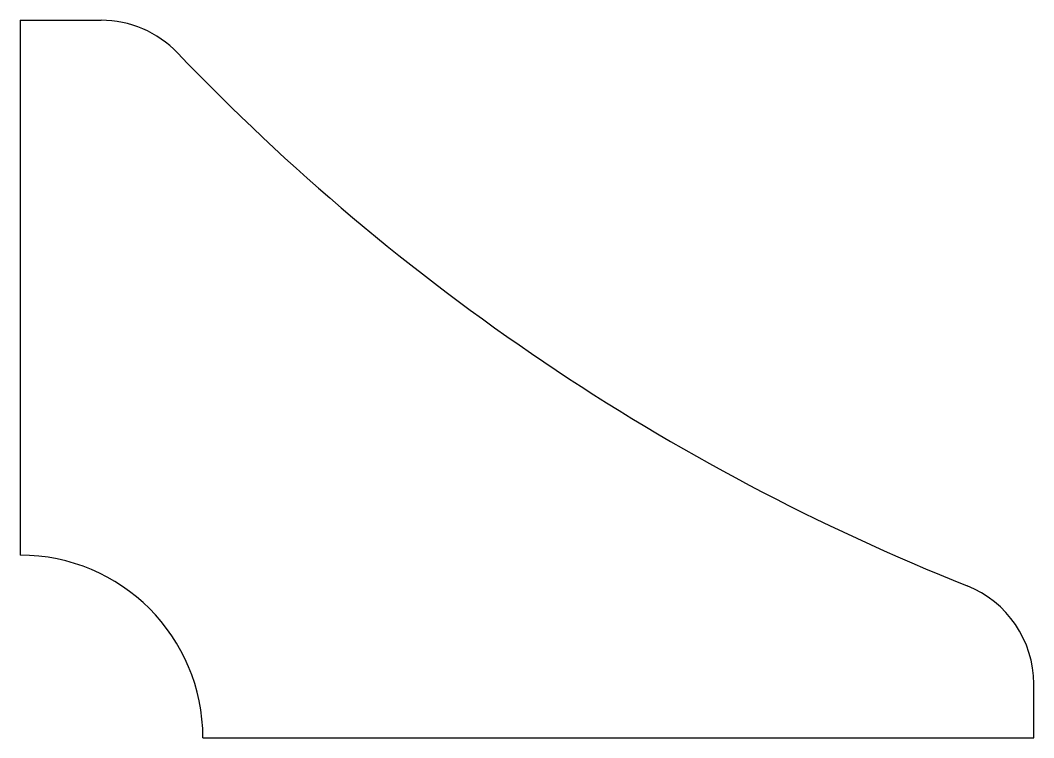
# Model space of a CAD drawing. Extents: x 28 to 268, y -134 to 36.
import ezdxf

# ---------------------------------------------------------------- set-up
doc = ezdxf.new("R2010")
doc.units = 0
doc.layers.get('0').update_dxf_attribs({"linetype": 'CONTINUOUS'})

msp = doc.modelspace()

# ---------------------------------------------------------------- linework, layer by layer
for p, q in [((27.81, 36.1), (27.81, -90.64)), ((27.81, 36.1), (46.97, 36.1)), ((267.81, -133.9), (267.81, -121.13)), ((71.07, -133.9), (267.81, -133.9))]:
    msp.add_line(p, q)
for centre, radius, start, end in [((46.97, 11.1), 25, 43.6897, 90), ((448.57, 394.73), 530.38, 223.6897, 248.2552), ((27.81, -133.9), 43.26, 0, 90), ((242.81, -121.13), 25, 0, 68.2552)]:
    msp.add_arc(centre, radius, start, end)

doc.saveas('drawing.dxf')
